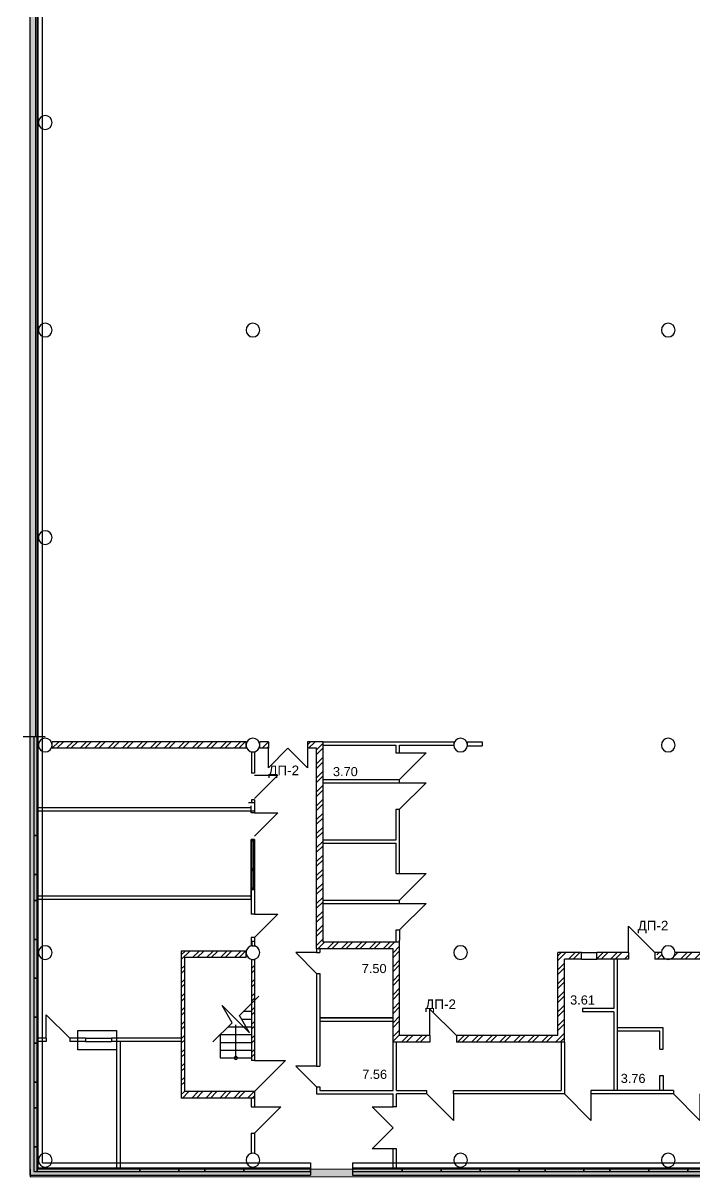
# Model space of a CAD drawing. Header units: metres. Extents: x 183920 to 188551, y 20757 to 23715.
# Drawn here: x 184280.51 to 184306.35, y 20826.72 to 20871.19 of the extents above; entities that cross this region are included whole.
import ezdxf

# ---------------------------------------------------------------- set-up
doc = ezdxf.new("R2010")
doc.units = ezdxf.units.M
for name, pattern in [('Style_19', [0]), ('Style_24', [0]), ('Style_9', [0]), ('Wall Style 01', [0])]:
    doc.linetypes.add(name, pattern=pattern)
for name, color, linetype, true_color in [('0_1', 7, 'Continuous', 0x000000), ('brick', 12, 'Continuous', 0xbd0000), ('COLON', 5, 'Continuous', 0x0000ff), ('DOORS', 8, 'Continuous', 0x414141), ('DRAW', 7, 'Continuous', 0xffffff), ('dwgmodels.com', 3, 'Continuous', 0x00ff00), ('fac', 5, 'Continuous', 0x0000ff), ('GKL', 5, 'Continuous', 0x0000ff), ('Glass', 4, 'Continuous', 0x00ffff), ('MONOLIT', 7, 'Continuous', 0x691639), ('S', 2, 'Continuous', 0xffff00), ('SENDVICH', 2, 'Continuous', 0xffff00), ('TEXT', 2, 'Continuous', 0xffff00), ('Walls', 7, 'Continuous', 0x68db4c)]:
    doc.layers.add(name, color=color, linetype=linetype, true_color=true_color)
doc.styles.add('Style_11', font='', dxfattribs={"height": 0.351624})
doc.styles.add('Style_9', font='', dxfattribs={"height": 0.370853})
doc.styles.get('Style_11').set_extended_font_data('arial')
doc.styles.get('Style_9').set_extended_font_data('arial')
pattern_1 = [(45, (-3.6, 82), (-0.2694076836, 0.2694076836), []), (45, (-3.4204, 82), (-0.2694076836, 0.2694076836), [])]

msp = doc.modelspace()

# ---------------------------------------------------------------- hatches: boundary and pattern name
at = {"layer": 'DRAW'}
h = msp.add_hatch(dxfattribs=at)
h.set_pattern_fill('PATTERN_0', color=256, scale=0.04, style=0, pattern_type=2)
h.set_pattern_definition(pattern_1)
edge = h.paths.add_edge_path(flags=0)
edge.add_line((184289.134, 20843.487), (184281.601, 20843.487))
edge.add_arc((184281.367, 20843.362), 0.265, 0, 28.1446, ccw=False)
edge.add_arc((184281.367, 20843.362), 0.265, -28.1446, 0, ccw=False)
edge.add_line((184281.601, 20843.237), (184289.134, 20843.237))
edge.add_arc((184289.367, 20843.362), 0.265, 180, 208.1446, ccw=False)
edge.add_arc((184289.367, 20843.362), 0.265, 151.8554, 180, ccw=False)
edge.add_line((184289.134, 20843.487), (184289.134, 20843.487))
edge = h.paths.add_edge_path(flags=0)
edge.add_line((184289.967, 20843.487), (184289.601, 20843.487))
edge.add_arc((184289.367, 20843.362), 0.265, 0, 28.1446, ccw=False)
edge.add_arc((184289.367, 20843.362), 0.265, -28.1446, 0, ccw=False)
edge.add_line((184289.601, 20843.237), (184289.967, 20843.237))
edge.add_line((184289.967, 20843.237), (184289.967, 20843.487))
edge.add_line((184289.967, 20843.487), (184289.967, 20843.487))
h = msp.add_hatch(dxfattribs=at)
h.set_pattern_fill('PATTERN_0', color=256, scale=0.04, style=0, pattern_type=2)
h.set_pattern_definition(pattern_1)
h.paths.add_polyline_path([(184292.067, 20835.762), (184295.017, 20835.762), (184295.017, 20832.162), (184296.117, 20832.162), (184296.117, 20831.912), (184294.767, 20831.912), (184294.767, 20835.512), (184291.817, 20835.512), (184291.817, 20843.237), (184291.467, 20843.237), (184291.467, 20843.487), (184292.067, 20843.487), (184292.067, 20835.762)], flags=0)
h.paths.add_polyline_path([(184302.017, 20835.112), (184301.367, 20835.112), (184301.367, 20831.912), (184297.207, 20831.912), (184297.207, 20832.162), (184301.117, 20832.162), (184301.117, 20835.362), (184302.017, 20835.362), (184302.017, 20835.112)], flags=0)
h.paths.add_polyline_path([(184286.607, 20835.422), (184289.102, 20835.422), (184289.102, 20835.362), (184289.102, 20835.172), (184286.727, 20835.172), (184286.727, 20830.002), (184289.427, 20830.002), (184289.427, 20829.752), (184286.607, 20829.752), (184286.607, 20835.422)], flags=0)
edge = h.paths.add_edge_path(flags=0)
edge.add_arc((184305.367, 20835.362), 0.265, 289.37, 360)
edge.add_line((184305.632, 20835.362), (184310.192, 20835.362))
edge.add_line((184310.192, 20835.362), (184310.192, 20835.634))
edge.add_line((184310.192, 20835.634), (184310.442, 20835.634))
edge.add_line((184310.442, 20835.634), (184310.442, 20835.112))
edge.add_line((184310.442, 20835.112), (184305.455, 20835.112))
edge.add_line((184305.455, 20835.112), (184305.455, 20835.112))
h.paths.add_polyline_path([(184289.307, 20835.097), (184289.307, 20831.202), (184289.427, 20831.202), (184289.427, 20835.097), (184289.367, 20835.097), (184289.307, 20835.097)], flags=0)
h.paths.add_polyline_path([(184303.832, 20835.112), (184302.617, 20835.112), (184302.617, 20835.362), (184303.832, 20835.362), (184303.832, 20835.112)], flags=0)
edge = h.paths.add_edge_path(flags=0)
edge.add_arc((184305.367, 20835.362), 0.265, 180, 250.63)
edge.add_line((184305.28, 20835.112), (184304.927, 20835.112))
edge.add_line((184304.927, 20835.112), (184304.927, 20835.362))
edge.add_line((184304.927, 20835.362), (184305.102, 20835.362))
edge.add_line((184305.102, 20835.362), (184305.102, 20835.362))
at = {"layer": 'Walls', "transparency": 33554483}
for points in [[(184280.787, 20827.015), (184280.787, 20949.564), (184281.087, 20949.564), (184281.087, 20827.015), (184280.787, 20827.015)], [(184280.787, 20827.015), (184280.787, 20826.715), (184418.804, 20826.766), (184419.104, 20826.766), (184434.992, 20826.772), (184435.292, 20826.772), (184458.932, 20826.781), (184458.932, 20827.081), (184435.292, 20827.072), (184434.992, 20827.072), (184281.087, 20827.015), (184280.787, 20827.015)]]:
    msp.add_hatch(color=256, dxfattribs=at).paths.add_polyline_path(points, flags=0)

# ---------------------------------------------------------------- linework, layer by layer
at = {"layer": '0_1', "linetype": 'Style_19'}
for points in [[(184287.825, 20831.919), (184288.566, 20832.66), (184288.18, 20833.329), (184289.235, 20832.274), (184288.849, 20832.943), (184289.59, 20833.684)], [(184289.007, 20833.102), (184289.307, 20833.102)], [(184288.407, 20832.502), (184289.307, 20832.502)], [(184288.707, 20831.302), (184288.707, 20831.581), (184288.707, 20832.581)], [(184288.931, 20832.802), (184289.307, 20832.802)], [(184288.107, 20832.202), (184289.307, 20832.202)], [(184288.107, 20832.202), (184288.107, 20831.302)], [(184288.107, 20831.902), (184289.307, 20831.902)], [(184288.107, 20831.602), (184289.307, 20831.602)], [(184288.107, 20831.302), (184289.307, 20831.302)]]:
    msp.add_lwpolyline(points, dxfattribs=at)
msp.add_lwpolyline([(184288.647, 20831.302, 1), (184288.767, 20831.302, 1), (184288.647, 20831.302)], format="xyb", close=True, dxfattribs=at)
at = {"layer": 'brick', "linetype": 'Style_19'}
for points in [[(184289.102, 20843.487), (184281.632, 20843.487)], [(184281.632, 20843.237), (184281.632, 20843.487)], [(184289.102, 20843.237), (184281.632, 20843.237)], [(184289.102, 20843.237), (184289.102, 20843.487)], [(184289.967, 20843.487), (184289.632, 20843.487)], [(184289.632, 20843.237), (184289.632, 20843.487)], [(184289.967, 20843.237), (184289.632, 20843.237)], [(184289.967, 20843.487), (184289.967, 20843.237)], [(184292.067, 20843.487), (184291.467, 20843.487)], [(184291.467, 20843.487), (184291.467, 20843.237)], [(184291.817, 20843.237), (184291.467, 20843.237)], [(184291.817, 20835.512), (184291.817, 20843.237)], [(184292.067, 20835.762), (184292.067, 20843.487)], [(184289.307, 20843.097), (184289.307, 20842.277)], [(184289.307, 20843.097), (184289.427, 20843.097)], [(184289.427, 20843.097), (184289.427, 20842.277)], [(184289.427, 20842.277), (184289.307, 20842.277)], [(184289.307, 20840.937), (184281.052, 20840.937)], [(184289.427, 20841.257), (184289.307, 20841.257)], [(184289.307, 20841.257), (184289.307, 20841.137)], [(184289.427, 20841.257), (184289.427, 20841.017)], [(184289.427, 20840.817), (184281.052, 20840.817)], [(184295.017, 20835.762), (184292.067, 20835.762)], [(184295.017, 20832.162), (184295.017, 20835.762)], [(184289.102, 20835.422), (184286.607, 20835.422)], [(184286.607, 20835.422), (184286.607, 20829.752)], [(184286.727, 20835.172), (184286.727, 20830.002)], [(184289.102, 20835.172), (184286.727, 20835.172)], [(184289.102, 20835.172), (184289.102, 20835.422)], [(184289.307, 20835.097), (184289.307, 20831.202)], [(184289.307, 20835.097), (184289.427, 20835.097)], [(184289.427, 20835.097), (184289.427, 20831.202)], [(184294.767, 20835.512), (184291.817, 20835.512)], [(184294.767, 20831.912), (184294.767, 20835.512)], [(184302.017, 20835.362), (184301.117, 20835.362)], [(184301.117, 20832.162), (184301.117, 20835.362)], [(184301.367, 20831.912), (184301.367, 20835.112)], [(184302.017, 20835.112), (184301.367, 20835.112)], [(184302.017, 20835.112), (184302.017, 20835.362)], [(184302.017, 20835.362), (184302.617, 20835.362)], [(184302.017, 20835.112), (184302.617, 20835.112)], [(184302.617, 20835.112), (184302.617, 20835.362)], [(184303.832, 20835.362), (184302.617, 20835.362)], [(184303.832, 20835.112), (184302.617, 20835.112)], [(184303.832, 20835.362), (184303.832, 20835.112)], [(184305.102, 20835.362), (184304.852, 20835.362)], [(184304.852, 20835.362), (184304.852, 20835.112)], [(184310.442, 20835.112), (184304.852, 20835.112)], [(184310.192, 20835.362), (184305.632, 20835.362)], [(184296.187, 20832.162), (184295.017, 20832.162)], [(184296.187, 20832.162), (184296.187, 20831.912)], [(184301.117, 20832.162), (184297.207, 20832.162)], [(184297.207, 20832.162), (184297.207, 20831.912)], [(184296.187, 20831.912), (184294.767, 20831.912)], [(184301.367, 20831.912), (184297.207, 20831.912)], [(184289.427, 20831.202), (184289.307, 20831.202)], [(184289.427, 20830.002), (184286.727, 20830.002)], [(184289.427, 20830.002), (184289.427, 20829.752)], [(184289.427, 20829.752), (184286.607, 20829.752)]]:
    msp.add_lwpolyline(points, dxfattribs=at)
at = {"layer": 'COLON', "linetype": 'Style_19'}
for points in [[(184281.102, 20867.362, 1), (184281.632, 20867.362, 1), (184281.102, 20867.362)], [(184281.102, 20859.362, 1), (184281.632, 20859.362, 1), (184281.102, 20859.362)], [(184289.102, 20859.362, 1), (184289.632, 20859.362, 1), (184289.102, 20859.362)], [(184305.102, 20859.362, 1), (184305.632, 20859.362, 1), (184305.102, 20859.362)], [(184281.102, 20851.362, 1), (184281.632, 20851.362, 1), (184281.102, 20851.362)], [(184281.102, 20843.362, 1), (184281.632, 20843.362, 1), (184281.102, 20843.362)], [(184289.102, 20843.362, 1), (184289.632, 20843.362, 1), (184289.102, 20843.362)], [(184297.102, 20843.362, 1), (184297.632, 20843.362, 1), (184297.102, 20843.362)], [(184305.102, 20843.362, 1), (184305.632, 20843.362, 1), (184305.102, 20843.362)], [(184281.102, 20835.362, 1), (184281.632, 20835.362, 1), (184281.102, 20835.362)], [(184289.102, 20835.362, 1), (184289.632, 20835.362, 1), (184289.102, 20835.362)], [(184297.102, 20835.362, 1), (184297.632, 20835.362, 1), (184297.102, 20835.362)], [(184305.102, 20835.362, 1), (184305.632, 20835.362, 1), (184305.102, 20835.362)], [(184281.102, 20827.362, 1), (184281.632, 20827.362, 1), (184281.102, 20827.362)], [(184289.102, 20827.362, 1), (184289.632, 20827.362, 1), (184289.102, 20827.362)], [(184297.102, 20827.362, 1), (184297.632, 20827.362, 1), (184297.102, 20827.362)], [(184305.102, 20827.362, 1), (184305.632, 20827.362, 1), (184305.102, 20827.362)]]:
    msp.add_lwpolyline(points, format="xyb", close=True, dxfattribs=at)
at = {"layer": 'DOORS', "linetype": 'Style_24'}
for points in [[(184291.467, 20843.237), (184291.467, 20842.487), (184290.717, 20843.237), (184289.967, 20842.487), (184289.967, 20843.237)], [(184303.832, 20835.362), (184303.832, 20836.382), (184304.852, 20835.362)], [(184296.187, 20832.162), (184296.187, 20833.182), (184297.207, 20832.162)]]:
    msp.add_lwpolyline(points, dxfattribs=at)
at = {"layer": 'DOORS', "linetype": 'Style_19'}
for points in [[(184295.017, 20843.057), (184296.037, 20843.057), (184295.017, 20842.037)], [(184289.432, 20842.203), (184290.332, 20842.203), (184289.432, 20841.303)], [(184295.017, 20841.907), (184296.037, 20841.907), (184295.017, 20840.887)], [(184289.432, 20840.747), (184290.332, 20840.747), (184289.432, 20839.847)], [(184295.017, 20838.407), (184296.037, 20838.407), (184295.017, 20837.387)], [(184295.017, 20837.257), (184296.037, 20837.257), (184295.017, 20836.237)], [(184289.432, 20836.845), (184290.332, 20836.845), (184289.432, 20835.945)], [(184291.817, 20835.362), (184291.017, 20835.362), (184291.817, 20834.562)], [(184281.409, 20832.062), (184281.409, 20832.962), (184282.309, 20832.062)], [(184289.427, 20831.202), (184290.627, 20831.202), (184289.427, 20830.002)], [(184291.817, 20830.988), (184291.017, 20830.988), (184291.817, 20830.188)], [(184297.087, 20829.912), (184297.087, 20828.892), (184296.067, 20829.912)], [(184302.387, 20829.912), (184302.387, 20828.892), (184301.367, 20829.912)], [(184306.587, 20829.912), (184306.587, 20828.892), (184305.567, 20829.912)], [(184289.427, 20829.417), (184290.447, 20829.417), (184289.427, 20828.397)], [(184294.767, 20827.797), (184293.957, 20827.797), (184294.767, 20828.607), (184293.957, 20829.417), (184294.767, 20829.417)]]:
    msp.add_lwpolyline(points, dxfattribs=at)
at = {"layer": 'dwgmodels.com', "linetype": 'Style_9'}
msp.add_lwpolyline([(184289.442, 20841.137), (184289.192, 20841.137)], dxfattribs=at)
at = {"layer": 'dwgmodels.com', "linetype": 'Style_19'}
msp.add_lwpolyline([(184289.322, 20835.619), (184289.442, 20835.619), (184289.442, 20835.787), (184289.322, 20835.787), (184289.322, 20835.619)], close=True, dxfattribs=at)
at = {"layer": 'fac', "linetype": 'Style_19'}
msp.add_lwpolyline([(184281.367, 20843.677), (184280.514, 20843.677)], dxfattribs=at)
at = {"layer": 'GKL', "linetype": 'Style_19'}
for points in [[(184292.067, 20843.487), (184297.102, 20843.487)], [(184292.067, 20843.357), (184294.867, 20843.357)], [(184294.867, 20843.357), (184294.867, 20843.057)], [(184295.017, 20843.357), (184297.102, 20843.357)], [(184295.017, 20843.057), (184295.017, 20843.357)], [(184297.102, 20843.487), (184297.102, 20843.357)], [(184297.632, 20843.337), (184297.632, 20843.487)], [(184297.632, 20843.487), (184298.192, 20843.487)], [(184297.632, 20843.337), (184298.192, 20843.337)], [(184298.192, 20843.487), (184298.192, 20843.337)], [(184294.867, 20843.057), (184295.017, 20843.057)], [(184292.067, 20842.037), (184295.017, 20842.037)], [(184292.067, 20841.907), (184295.017, 20841.907)], [(184295.017, 20841.907), (184295.017, 20842.037)], [(184289.302, 20840.747), (184289.302, 20841.017)], [(184289.432, 20841.017), (184289.432, 20840.747)], [(184294.887, 20840.887), (184295.017, 20840.887)], [(184294.887, 20839.712), (184294.887, 20840.887)], [(184295.017, 20838.407), (184295.017, 20840.887)], [(184289.432, 20840.747), (184289.302, 20840.747)], [(184289.302, 20837.457), (184289.302, 20839.727)], [(184289.432, 20839.727), (184289.302, 20839.727)], [(184289.302, 20839.727), (184289.302, 20837.457)], [(184289.432, 20839.727), (184289.432, 20837.457)], [(184292.067, 20839.712), (184294.887, 20839.712)], [(184292.067, 20839.582), (184294.887, 20839.582)], [(184294.887, 20838.407), (184294.887, 20839.582)], [(184294.887, 20838.407), (184295.017, 20838.407)], [(184289.431, 20837.792), (184289.302, 20837.792)], [(184281.052, 20837.553), (184289.302, 20837.553)], [(184281.052, 20837.423), (184289.302, 20837.423)], [(184289.302, 20837.457), (184289.302, 20836.845)], [(184289.432, 20837.457), (184289.432, 20836.845)], [(184292.067, 20837.387), (184295.017, 20837.387)], [(184295.017, 20837.257), (184295.017, 20837.387)], [(184292.067, 20837.257), (184295.017, 20837.257)], [(184289.432, 20836.845), (184289.302, 20836.845)], [(184294.887, 20835.762), (184294.887, 20836.237)], [(184294.887, 20836.237), (184295.017, 20836.237)], [(184295.017, 20836.237), (184295.017, 20835.837)], [(184289.432, 20835.945), (184289.302, 20835.945)], [(184289.302, 20835.945), (184289.302, 20835.618)], [(184289.432, 20835.945), (184289.432, 20835.618)], [(184295.017, 20835.762), (184295.017, 20835.837)], [(184291.817, 20835.512), (184291.817, 20835.362)], [(184291.817, 20835.362), (184291.947, 20835.362)], [(184291.947, 20835.512), (184291.947, 20835.362)], [(184303.267, 20835.112), (184303.267, 20833.212)], [(184303.397, 20835.112), (184303.397, 20833.082)], [(184303.397, 20835.112), (184303.397, 20830.042)], [(184291.817, 20834.562), (184291.817, 20830.988)], [(184291.817, 20834.562), (184291.947, 20834.562)], [(184291.947, 20834.562), (184291.947, 20830.988)], [(184302.067, 20833.212), (184302.067, 20833.082)], [(184303.267, 20833.212), (184302.067, 20833.212)], [(184303.267, 20833.082), (184302.067, 20833.082)], [(184303.267, 20833.082), (184303.267, 20830.042)], [(184291.947, 20832.852), (184294.767, 20832.852)], [(184291.947, 20832.722), (184294.767, 20832.722)], [(184291.967, 20832.862), (184294.767, 20832.862)], [(184305.167, 20832.462), (184303.397, 20832.462)], [(184305.167, 20831.644), (184305.167, 20832.462)], [(184281.409, 20832.062), (184281.052, 20832.062)], [(184281.409, 20832.062), (184281.409, 20831.932)], [(184282.917, 20832.062), (184282.309, 20832.062)], [(184282.309, 20832.062), (184282.309, 20831.932)], [(184282.917, 20832.062), (184282.917, 20831.932)], [(184282.917, 20832.062), (184283.917, 20832.062)], [(184282.917, 20832.062), (184283.917, 20832.062)], [(184283.917, 20832.062), (184283.917, 20831.932)], [(184286.607, 20832.062), (184283.917, 20832.062)], [(184305.037, 20832.332), (184303.397, 20832.332)], [(184305.037, 20831.644), (184305.037, 20832.332)], [(184281.409, 20831.932), (184281.052, 20831.932)], [(184282.917, 20831.932), (184282.309, 20831.932)], [(184282.917, 20831.932), (184283.917, 20831.932)], [(184282.917, 20831.932), (184283.917, 20831.932)], [(184286.607, 20831.932), (184283.917, 20831.932)], [(184284.117, 20831.932), (184284.117, 20827.097)], [(184284.247, 20831.932), (184284.247, 20827.097)], [(184294.767, 20830.042), (184294.767, 20831.912)], [(184294.897, 20830.042), (184294.897, 20831.912)], [(184301.237, 20831.912), (184301.237, 20830.042)], [(184301.367, 20831.912), (184301.367, 20829.912)], [(184305.037, 20831.644), (184305.167, 20831.644)], [(184291.817, 20830.988), (184291.947, 20830.988)], [(184305.037, 20830.042), (184305.037, 20830.624)], [(184305.037, 20830.624), (184305.167, 20830.624)], [(184305.167, 20830.624), (184305.167, 20830.042)], [(184291.817, 20830.188), (184291.947, 20830.188)], [(184291.817, 20830.188), (184291.817, 20829.912)], [(184291.817, 20829.912), (184294.767, 20829.912)], [(184291.947, 20830.188), (184291.947, 20830.042)], [(184291.947, 20830.042), (184294.767, 20830.042)], [(184294.767, 20829.417), (184294.767, 20829.912)], [(184294.897, 20830.042), (184296.067, 20830.042)], [(184294.897, 20829.417), (184294.897, 20829.912)], [(184296.067, 20829.912), (184294.897, 20829.912)], [(184296.067, 20829.912), (184296.067, 20830.042)], [(184297.087, 20830.042), (184301.237, 20830.042)], [(184297.087, 20829.912), (184297.087, 20830.042)], [(184301.367, 20829.912), (184297.087, 20829.912)], [(184305.567, 20830.042), (184302.387, 20830.042)], [(184302.387, 20830.042), (184302.387, 20829.912)], [(184305.567, 20829.912), (184302.387, 20829.912)], [(184305.567, 20830.042), (184305.567, 20829.912)], [(184289.297, 20829.752), (184289.297, 20829.417)], [(184289.297, 20829.417), (184289.427, 20829.417)], [(184289.427, 20829.752), (184289.427, 20829.417)], [(184294.897, 20829.417), (184294.767, 20829.417)], [(184289.297, 20828.397), (184289.427, 20828.397)], [(184289.297, 20828.397), (184289.297, 20827.62)], [(184289.427, 20828.397), (184289.427, 20827.62)], [(184294.767, 20827.097), (184294.767, 20827.797)], [(184294.897, 20827.797), (184294.767, 20827.797)], [(184294.897, 20827.097), (184294.897, 20827.797)]]:
    msp.add_lwpolyline(points, dxfattribs=at)
msp.add_lwpolyline([(184282.617, 20832.362), (184284.117, 20832.362), (184284.117, 20831.612), (184282.617, 20831.612), (184282.617, 20832.362)], close=True, dxfattribs=at)
msp.add_lwpolyline([(184282.617, 20832.362), (184284.117, 20832.362), (184284.117, 20831.612), (184282.617, 20831.612), (184282.617, 20832.362)], close=True, dxfattribs=at)
at = {"layer": 'Glass', "linetype": 'Style_19'}
for points in [[(184280.992, 20891.761), (184280.992, 20843.677)], [(184281.052, 20891.761), (184281.052, 20843.677)], [(184289.337, 20838.587), (184289.337, 20839.667)], [(184289.397, 20838.587), (184289.397, 20839.667)], [(184289.337, 20837.852), (184289.337, 20838.527)], [(184289.397, 20837.852), (184289.397, 20838.527)]]:
    msp.add_lwpolyline(points, dxfattribs=at)
for points in [[(184280.934, 20838.373), (184281.052, 20838.373), (184281.052, 20839.873), (184280.934, 20839.873), (184280.934, 20838.373)], [(184289.337, 20839.667), (184289.397, 20839.667), (184289.397, 20839.727), (184289.337, 20839.727), (184289.337, 20839.667)], [(184289.337, 20838.527), (184289.397, 20838.527), (184289.397, 20838.587), (184289.337, 20838.587), (184289.337, 20838.527)], [(184289.337, 20837.792), (184289.397, 20837.792), (184289.397, 20837.852), (184289.337, 20837.852), (184289.337, 20837.792)], [(184280.932, 20835.873), (184281.052, 20835.873), (184281.052, 20837.373), (184280.932, 20837.373), (184280.932, 20835.873)], [(184280.932, 20832.873), (184281.052, 20832.873), (184281.052, 20834.373), (184280.932, 20834.373), (184280.932, 20832.873)], [(184280.932, 20830.373), (184281.052, 20830.373), (184281.052, 20831.873), (184280.932, 20831.873), (184280.932, 20830.373)], [(184280.932, 20827.873), (184281.052, 20827.873), (184281.052, 20829.373), (184280.932, 20829.373), (184280.932, 20827.873)], [(184285.017, 20826.927), (184286.517, 20826.927), (184286.517, 20827.047), (184285.017, 20827.047), (184285.017, 20826.927)], [(184287.517, 20826.927), (184289.017, 20826.927), (184289.017, 20827.047), (184287.517, 20827.047), (184287.517, 20826.927)], [(184295.117, 20826.927), (184296.617, 20826.927), (184296.617, 20827.047), (184295.117, 20827.047), (184295.117, 20826.927)], [(184298.117, 20826.927), (184299.617, 20826.927), (184299.617, 20827.047), (184298.117, 20827.047), (184298.117, 20826.927)], [(184300.617, 20826.927), (184302.117, 20826.927), (184302.117, 20827.047), (184300.617, 20827.047), (184300.617, 20826.927)], [(184303.117, 20826.927), (184304.617, 20826.927), (184304.617, 20827.047), (184303.117, 20827.047), (184303.117, 20826.927)], [(184306.117, 20826.927), (184307.617, 20826.927), (184307.617, 20827.047), (184306.117, 20827.047), (184306.117, 20826.927)]]:
    msp.add_lwpolyline(points, close=True, dxfattribs=at)
at = {"layer": 'MONOLIT', "linetype": 'Style_19'}
for points in [[(184280.787, 20826.782), (184280.787, 20891.761)], [(184281.267, 20827.262), (184281.267, 20891.761)], [(184281.267, 20827.262), (184291.582, 20827.262)], [(184291.582, 20827.262), (184291.582, 20826.782)], [(184293.202, 20827.262), (184293.202, 20826.782)], [(184293.202, 20827.262), (184348.567, 20827.262)], [(184280.787, 20826.782), (184291.582, 20826.782)], [(184293.202, 20826.782), (184348.567, 20826.782)]]:
    msp.add_lwpolyline(points, dxfattribs=at)
at = {"layer": 'SENDVICH', "linetype": 'Style_19'}
for points in [[(184280.932, 20839.873), (184281.052, 20839.873), (184281.052, 20843.677), (184280.932, 20843.677), (184280.932, 20839.873)], [(184280.932, 20837.373), (184281.052, 20837.373), (184281.052, 20838.373), (184280.932, 20838.373), (184280.932, 20837.373)], [(184280.932, 20834.373), (184281.052, 20834.373), (184281.052, 20835.873), (184280.932, 20835.873), (184280.932, 20834.373)], [(184280.932, 20831.873), (184281.052, 20831.873), (184281.052, 20832.873), (184280.932, 20832.873), (184280.932, 20831.873)], [(184280.932, 20829.373), (184281.052, 20829.373), (184281.052, 20830.373), (184280.932, 20830.373), (184280.932, 20829.373)], [(184280.932, 20826.927), (184281.052, 20826.927), (184281.052, 20827.873), (184280.932, 20827.873), (184280.932, 20826.927)], [(184281.052, 20826.927), (184285.017, 20826.927), (184285.017, 20827.047), (184281.052, 20827.047), (184281.052, 20826.927)], [(184286.517, 20826.927), (184287.517, 20826.927), (184287.517, 20827.047), (184286.517, 20827.047), (184286.517, 20826.927)], [(184289.017, 20826.927), (184291.582, 20826.927), (184291.582, 20827.047), (184289.017, 20827.047), (184289.017, 20826.927)], [(184293.202, 20826.927), (184295.117, 20826.927), (184295.117, 20827.047), (184293.202, 20827.047), (184293.202, 20826.927)], [(184296.617, 20826.927), (184298.117, 20826.927), (184298.117, 20827.047), (184296.617, 20827.047), (184296.617, 20826.927)], [(184299.617, 20826.927), (184300.617, 20826.927), (184300.617, 20827.047), (184299.617, 20827.047), (184299.617, 20826.927)], [(184302.117, 20826.927), (184303.117, 20826.927), (184303.117, 20827.047), (184302.117, 20827.047), (184302.117, 20826.927)], [(184304.617, 20826.927), (184306.117, 20826.927), (184306.117, 20827.047), (184304.617, 20827.047), (184304.617, 20826.927)]]:
    msp.add_lwpolyline(points, close=True, dxfattribs=at)
at = {"layer": 'Walls', "linetype": 'Wall Style 01'}
for points in [[(184280.787, 20827.015), (184280.787, 20949.564), (184281.087, 20949.564), (184281.087, 20827.015)], [(184280.787, 20827.015), (184280.787, 20826.715), (184418.804, 20826.766)], [(184281.087, 20827.015), (184434.992, 20827.072)]]:
    msp.add_lwpolyline(points, dxfattribs=at)

# ---------------------------------------------------------------- texts
at = {"layer": 'S', "char_height": 0.3516, "attachment_point": 8, "style": 'Style_11'}
for s, insert, width in [('3.70', (184292.928, 20842.159), 1.59467), ('7.50', (184294.037, 20834.568), 1.59467), ('3.61', (184302.063, 20833.355), 1.44517), ('7.56', (184294.056, 20830.489), 1.59467), ('3.76', (184304.012, 20830.332), 1.59467)]:
    msp.add_mtext(s, dxfattribs=dict(at, insert=insert, width=width))
at = {"layer": 'TEXT', "char_height": 0.3709, "width": 1.99498, "attachment_point": 7, "style": 'Style_9'}
for insert in [(184289.961, 20842.094), (184304.186, 20836.11), (184296.004, 20833.078)]:
    msp.add_mtext('ДП-2', dxfattribs=dict(at, insert=insert))

doc.saveas('drawing.dxf')
